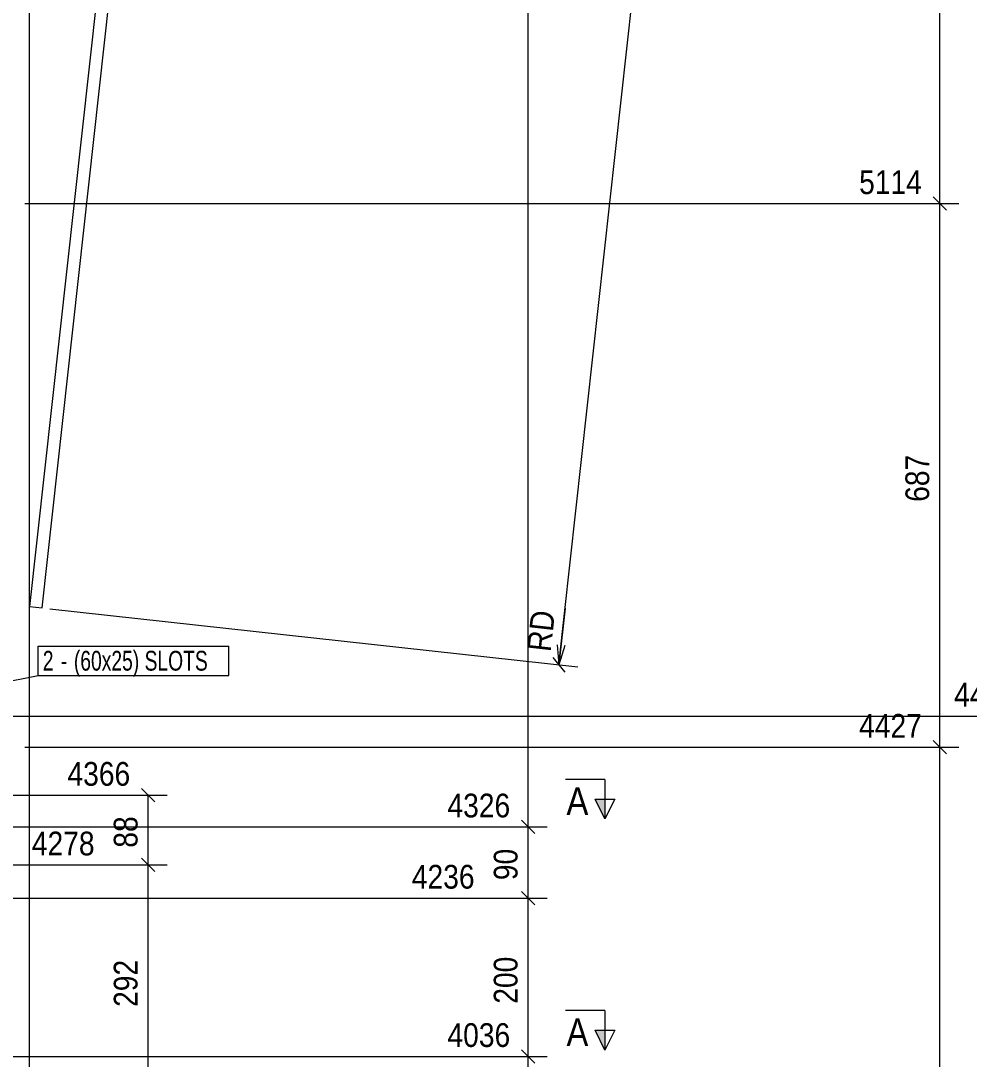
# Model space of a CAD drawing. Header units: millimetres. Extents: x 2 to 579, y 1 to 825.
# Drawn here: x 265.7 to 385.5, y 150.2 to 281.4 of the extents above; entities that cross this region are included whole.
import ezdxf

# ---------------------------------------------------------------- set-up
doc = ezdxf.new("R2010")
doc.units = ezdxf.units.MM
doc.linetypes.add('XKITLINE00', pattern=[0])
doc.linetypes.add('XKITLINE01', pattern=[4, 1, -1, 1, -1])
for name, color, linetype, lineweight in [('BoltMark', 7, 'Continuous', 0), ('Dimensions', 7, 'Continuous', 0), ('Part', 2, 'Continuous', 0), ('Section', 6, 'Continuous', 0)]:
    doc.layers.add(name, color=color, linetype=linetype, lineweight=lineweight)
doc.styles.add('ARIAL', font='ARIAL.TTF')
doc.styles.add('ARIAL_NARROW', font='ARIALN.TTF')

# ---------------------------------------------------------------- blocks, each defined once
blk = doc.blocks.new('*A23')
at = {"layer": 'Part', "color": 2, "linetype": 'XKITLINE00', "lineweight": 0}
blk.add_line((266.78, 125.03), (266.78, 607.38), dxfattribs=at)
blk = doc.blocks.new('*A36')
at = {"layer": 'Part', "color": 7, "linetype": 'XKITLINE01', "lineweight": 0}
blk.add_line((266.78, 207.38), (266.78, 605.91), dxfattribs=at)
at = {"layer": 'Part', "color": 2, "linetype": 'XKITLINE00', "lineweight": 0}
for p, q in [((307.76, 578.74), (266.78, 207.38)), ((268.37, 207.2), (309.26, 577.69)), ((266.78, 207.38), (268.37, 207.2))]:
    blk.add_line(p, q, dxfattribs=at)
blk = doc.blocks.new('*A137')
at = {"layer": 'Section'}
for points in [[(182.46, 153.83), (181.21, 151.33), (181.21, 153.83)], [(339.47, 153.83), (339.47, 151.33), (338.22, 153.83)]]:
    blk.add_hatch(color=3, dxfattribs=at).paths.add_polyline_path(points, flags=17)
at = {"layer": 'Section', "color": 1, "linetype": 'XKITLINE00', "lineweight": 0}
for p, q in [((181.21, 156.33), (186.21, 156.33)), ((181.21, 156.33), (181.21, 151.33)), ((339.47, 156.33), (334.47, 156.33)), ((339.47, 156.33), (339.47, 151.33))]:
    blk.add_line(p, q, dxfattribs=at)
at = {"layer": 'Section', "color": 3, "linetype": 'XKITLINE00', "lineweight": 0}
for p, q in [((181.21, 151.33), (179.96, 153.83)), ((182.46, 153.83), (179.96, 153.83)), ((181.21, 151.33), (182.46, 153.83)), ((338.22, 153.83), (340.72, 153.83)), ((339.47, 151.33), (338.22, 153.83)), ((340.72, 153.83), (339.47, 151.33))]:
    blk.add_line(p, q, dxfattribs=at)
at = {"layer": 'Section', "color": 7, "style": 'ARIAL', "width": 0.85}
for p in [(182.96, 151.83), (334.61, 151.83)]:
    blk.add_text('A', height=3.5, dxfattribs=at).set_placement(p)
blk = doc.blocks.new('*A138')
at = {"layer": 'Section'}
for points in [[(182.46, 183.03), (181.21, 180.53), (181.21, 183.03)], [(339.47, 183.03), (339.47, 180.53), (338.22, 183.03)]]:
    blk.add_hatch(color=3, dxfattribs=at).paths.add_polyline_path(points, flags=17)
at = {"layer": 'Section', "color": 1, "linetype": 'XKITLINE00', "lineweight": 0}
for p, q in [((181.21, 185.53), (186.21, 185.53)), ((181.21, 185.53), (181.21, 180.53)), ((339.47, 185.53), (334.47, 185.53)), ((339.47, 185.53), (339.47, 180.53))]:
    blk.add_line(p, q, dxfattribs=at)
at = {"layer": 'Section', "color": 3, "linetype": 'XKITLINE00', "lineweight": 0}
for p, q in [((181.21, 180.53), (179.96, 183.03)), ((182.46, 183.03), (179.96, 183.03)), ((181.21, 180.53), (182.46, 183.03)), ((338.22, 183.03), (340.72, 183.03)), ((339.47, 180.53), (338.22, 183.03)), ((340.72, 183.03), (339.47, 180.53))]:
    blk.add_line(p, q, dxfattribs=at)
at = {"layer": 'Section', "color": 7, "style": 'ARIAL', "width": 0.85}
for p in [(182.96, 181.03), (334.61, 181.03)]:
    blk.add_text('A', height=3.5, dxfattribs=at).set_placement(p)
blk = doc.blocks.new('*A144')
at = {"layer": 'Dimensions', "color": 7, "linetype": 'XKITLINE00', "lineweight": 0}
for p, q in [((219.58, 174.73), (284.18, 174.73)), ((280.93, 175.58), (282.63, 173.88)), ((281.78, 145.53), (281.78, 174.73)), ((280.93, 146.38), (282.63, 144.68)), ((219.58, 145.53), (284.18, 145.53))]:
    blk.add_line(p, q, dxfattribs=at)
at = {"layer": 'Dimensions', "color": 3}
for p in [(281.78, 174.73), (281.78, 145.53)]:
    blk.add_point(p, dxfattribs=at)
at = {"layer": 'Dimensions', "color": 3, "style": 'ARIAL', "width": 0.85}
blk.add_text('4278', height=3, dxfattribs=at).set_placement((267.08, 175.93))
blk.add_text('292', height=3, rotation=90.0002, dxfattribs=at).set_placement((280.43, 156.79))
blk = doc.blocks.new('*A145')
at = {"layer": 'Dimensions', "color": 7, "linetype": 'XKITLINE00', "lineweight": 0}
for p, q in [((280.93, 184.38), (282.63, 182.68)), ((250.28, 183.53), (284.18, 183.53)), ((281.78, 174.73), (281.78, 183.53)), ((219.58, 174.73), (284.18, 174.73)), ((280.93, 175.58), (282.63, 173.88))]:
    blk.add_line(p, q, dxfattribs=at)
at = {"layer": 'Dimensions', "color": 3}
for p in [(281.78, 183.53), (281.78, 174.73)]:
    blk.add_point(p, dxfattribs=at)
at = {"layer": 'Dimensions', "color": 3, "style": 'ARIAL', "width": 0.85}
blk.add_text('4366', height=3, dxfattribs=at).set_placement((271.58, 184.73))
blk.add_text('88', height=3, rotation=90.0002, dxfattribs=at).set_placement((280.43, 176.9))
blk = doc.blocks.new('*A150')
at = {"layer": 'Dimensions', "color": 7, "linetype": 'XKITLINE00', "lineweight": 0}
for p, q in [((392.93, 194.38), (394.63, 192.68)), ((242.78, 193.53), (396.18, 193.53)), ((393.78, 96.93), (393.78, 193.53)), ((392.93, 97.78), (394.63, 96.08)), ((267.78, 96.93), (396.18, 96.93))]:
    blk.add_line(p, q, dxfattribs=at)
at = {"layer": 'Dimensions', "color": 3}
for p in [(393.78, 193.53), (393.78, 96.93)]:
    blk.add_point(p, dxfattribs=at)
at = {"layer": 'Dimensions', "color": 3, "style": 'ARIAL', "width": 0.85}
blk.add_text('4466', height=3, dxfattribs=at).set_placement((383.58, 194.73))
blk.add_text('4466', height=3, rotation=90.0002, dxfattribs=at).set_placement((392.43, 140.78))
blk = doc.blocks.new('*A151')
at = {"layer": 'Dimensions', "color": 7, "linetype": 'XKITLINE00', "lineweight": 0}
blk.add_line((242.78, 193.53), (396.18, 193.53), dxfattribs=at)
blk = doc.blocks.new('*A153')
at = {"layer": 'Dimensions', "color": 7, "linetype": 'XKITLINE00', "lineweight": 0}
for p, q in [((380.93, 190.44), (382.63, 188.74)), ((266.18, 189.59), (384.18, 189.59)), ((381.78, 96.93), (381.78, 189.59)), ((380.93, 97.78), (382.63, 96.08)), ((267.78, 96.93), (384.18, 96.93))]:
    blk.add_line(p, q, dxfattribs=at)
at = {"layer": 'Dimensions', "color": 3}
for p in [(381.78, 189.59), (381.78, 96.93)]:
    blk.add_point(p, dxfattribs=at)
at = {"layer": 'Dimensions', "color": 3, "style": 'ARIAL', "width": 0.85}
blk.add_text('4427', height=3, dxfattribs=at).set_placement((371.58, 190.79))
blk.add_text('4427', height=3, rotation=90.0002, dxfattribs=at).set_placement((380.43, 138.81))
blk = doc.blocks.new('*A154')
at = {"layer": 'Dimensions', "color": 7, "linetype": 'XKITLINE00', "lineweight": 0}
for p, q in [((380.93, 259.12), (382.63, 257.42)), ((266.18, 258.27), (384.18, 258.27)), ((381.78, 189.59), (381.78, 258.27)), ((380.93, 190.44), (382.63, 188.74)), ((266.18, 189.59), (384.18, 189.59))]:
    blk.add_line(p, q, dxfattribs=at)
at = {"layer": 'Dimensions', "color": 3}
for p in [(381.78, 258.27), (381.78, 189.59)]:
    blk.add_point(p, dxfattribs=at)
at = {"layer": 'Dimensions', "color": 3, "style": 'ARIAL', "width": 0.85}
blk.add_text('5114', height=3, dxfattribs=at).set_placement((371.58, 259.47))
blk.add_text('687', height=3, rotation=90.0002, dxfattribs=at).set_placement((380.43, 220.59))
blk = doc.blocks.new('*A155')
at = {"layer": 'Dimensions', "color": 7, "linetype": 'XKITLINE00', "lineweight": 0}
for p, q in [((381.78, 258.27), (381.78, 642.33)), ((380.93, 259.12), (382.63, 257.42)), ((266.18, 258.27), (384.18, 258.27))]:
    blk.add_line(p, q, dxfattribs=at)
at = {"layer": 'Dimensions', "color": 3}
blk.add_point((381.78, 258.27), dxfattribs=at)
blk = doc.blocks.new('*A157')
at = {"layer": 'Dimensions', "color": 7, "linetype": 'XKITLINE00', "lineweight": 0}
for p, q in [((328.93, 151.38), (330.63, 149.68)), ((247.28, 150.53), (332.18, 150.53)), ((329.78, 141.53), (329.78, 150.53)), ((328.93, 142.38), (330.63, 140.68)), ((247.28, 141.53), (332.18, 141.53))]:
    blk.add_line(p, q, dxfattribs=at)
at = {"layer": 'Dimensions', "color": 3}
for p in [(329.78, 150.53), (329.78, 141.53)]:
    blk.add_point(p, dxfattribs=at)
at = {"layer": 'Dimensions', "color": 3, "style": 'ARIAL', "width": 0.85}
blk.add_text('4036', height=3, dxfattribs=at).set_placement((319.58, 151.73))
blk.add_text('90', height=3, rotation=90.0002, dxfattribs=at).set_placement((328.43, 143.8))
blk = doc.blocks.new('*A158')
at = {"layer": 'Dimensions', "color": 7, "linetype": 'XKITLINE00', "lineweight": 0}
for p, q in [((328.93, 171.38), (330.63, 169.68)), ((247.28, 170.53), (332.18, 170.53)), ((329.78, 150.53), (329.78, 170.53)), ((328.93, 151.38), (330.63, 149.68)), ((247.28, 150.53), (332.18, 150.53))]:
    blk.add_line(p, q, dxfattribs=at)
at = {"layer": 'Dimensions', "color": 3}
for p in [(329.78, 170.53), (329.78, 150.53)]:
    blk.add_point(p, dxfattribs=at)
at = {"layer": 'Dimensions', "color": 3, "style": 'ARIAL', "width": 0.85}
blk.add_text('4236', height=3, dxfattribs=at).set_placement((315.08, 171.73))
blk.add_text('200', height=3, rotation=90.0002, dxfattribs=at).set_placement((328.43, 157.19))
blk = doc.blocks.new('*A159')
at = {"layer": 'Dimensions', "color": 7, "linetype": 'XKITLINE00', "lineweight": 0}
for p, q in [((328.93, 180.38), (330.63, 178.68)), ((247.28, 179.53), (332.18, 179.53)), ((329.78, 170.53), (329.78, 179.53)), ((328.93, 171.38), (330.63, 169.68)), ((247.28, 170.53), (332.18, 170.53))]:
    blk.add_line(p, q, dxfattribs=at)
at = {"layer": 'Dimensions', "color": 3}
for p in [(329.78, 179.53), (329.78, 170.53)]:
    blk.add_point(p, dxfattribs=at)
at = {"layer": 'Dimensions', "color": 3, "style": 'ARIAL', "width": 0.85}
blk.add_text('4326', height=3, dxfattribs=at).set_placement((319.58, 180.73))
blk.add_text('90', height=3, rotation=90.0002, dxfattribs=at).set_placement((328.43, 172.8))
blk = doc.blocks.new('*A160')
at = {"layer": 'Dimensions', "color": 7, "linetype": 'XKITLINE00', "lineweight": 0}
for p, q in [((329.78, 179.53), (329.78, 642.33)), ((328.93, 180.38), (330.63, 178.68)), ((247.28, 179.53), (332.18, 179.53))]:
    blk.add_line(p, q, dxfattribs=at)
at = {"layer": 'Dimensions', "color": 3}
blk.add_point((329.78, 179.53), dxfattribs=at)
blk = doc.blocks.new('*A170')
at = {"layer": 'Dimensions', "color": 7, "linetype": 'XKITLINE00', "lineweight": 0}
for p, q in [((333.64, 200), (372.88, 555.58)), ((269.36, 207.09), (336.03, 199.74)), ((269.36, 207.09), (336.03, 199.74)), ((334.43, 207.18), (333.64, 200)), ((333.42, 202.54), (333.64, 200)), ((334.41, 202.43), (333.64, 200)), ((332.89, 200.94), (334.39, 199.06))]:
    blk.add_line(p, q, dxfattribs=at)
at = {"layer": 'Dimensions', "color": 3}
blk.add_point((333.64, 200), dxfattribs=at)
at = {"layer": 'Dimensions', "color": 7}
blk.add_point((333.64, 200), dxfattribs=at)
at = {"layer": 'Dimensions', "color": 3, "style": 'ARIAL', "width": 0.85}
blk.add_text('RD', height=3, rotation=83.7034, dxfattribs=at).set_placement((332.61, 201.57))
blk = doc.blocks.new('*A175')
at = {"layer": 'BoltMark', "color": 7, "linetype": 'XKITLINE00', "lineweight": 0}
for p, q in [((267.86, 202.37), (291.98, 202.37)), ((267.86, 198.67), (267.86, 202.37)), ((291.98, 198.67), (291.98, 202.37)), ((241.78, 193.53), (267.86, 198.67)), ((267.86, 198.67), (291.98, 198.67))]:
    blk.add_line(p, q, dxfattribs=at)
at = {"layer": 'BoltMark', "color": 3, "style": 'ARIAL_NARROW', "width": 0.85}
for s, p in [('2', (268.46, 199.27)), ('(60x25) SLOTS', (272.39, 199.27)), ('-', (270.73, 199.27))]:
    blk.add_text(s, height=2.5, dxfattribs=at).set_placement(p)

msp = doc.modelspace()

# ---------------------------------------------------------------- block references
at = {"lineweight": 0}
for name in ['*A155', '*A160', '*A36', '*A151', '*A170', '*A154', '*A175', '*A150', '*A153', '*A145', '*A138', '*A159', '*A144', '*A158', '*A137', '*A157']:
    msp.add_blockref(name, (0, 0), dxfattribs=at)
at = {"layer": 'Part', "lineweight": 0}
msp.add_blockref('*A23', (0, 0), dxfattribs=at)

doc.saveas('drawing.dxf')
